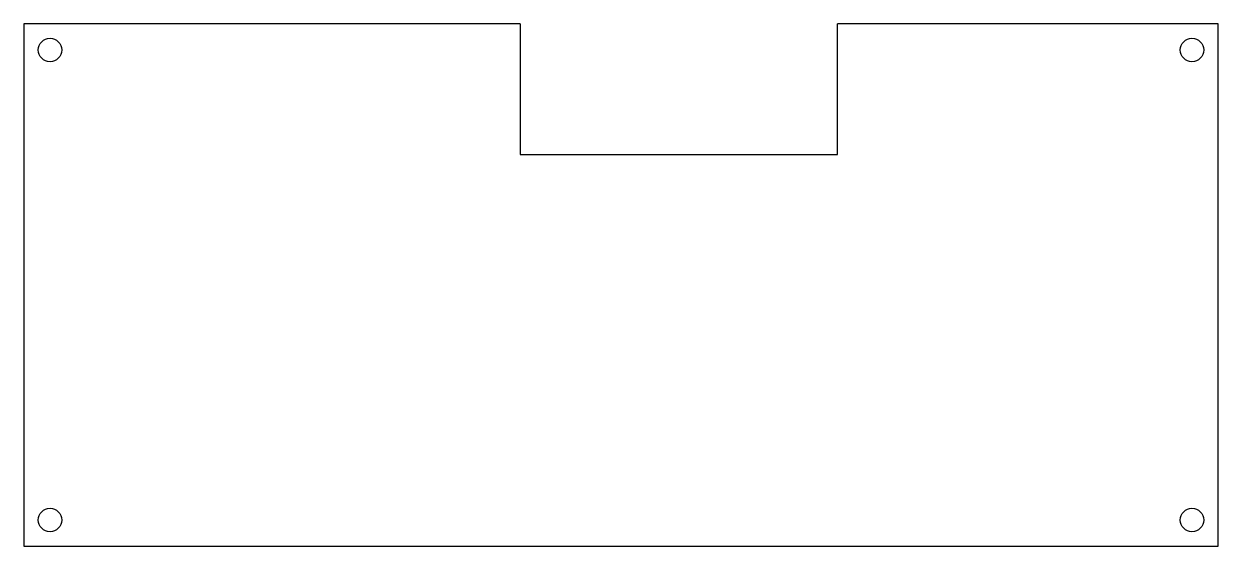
# Model space of a CAD drawing. Header units: inches. Extents: x 0 to 8, y 0 to 3.5.
import ezdxf

# ---------------------------------------------------------------- set-up
doc = ezdxf.new("R2010")
doc.units = ezdxf.units.IN
doc.header["$MEASUREMENT"] = 0
doc.layers.add('Mounting Holes', color=5, linetype='Continuous', lineweight=25)
doc.layers.add('Profile', color=7, linetype='Continuous', lineweight=25)

msp = doc.modelspace()

# ---------------------------------------------------------------- linework, layer by layer
at = {"layer": 'Mounting Holes'}
for centre in [(0.175, 3.325), (7.825, 3.325), (0.175, 0.175), (7.825, 0.175)]:
    msp.add_circle(centre, 0.0785, dxfattribs=at)
at = {"layer": 'Profile'}
for p, q in [((3.325, 3.5), (0, 3.5)), ((0, 3.5), (0, 0)), ((3.325, 3.5), (3.325, 2.625)), ((8, 3.5), (5.45, 3.5)), ((5.45, 2.625), (5.45, 3.5)), ((8, 0), (8, 3.5)), ((3.325, 2.625), (5.45, 2.625)), ((0, 0), (8, 0))]:
    msp.add_line(p, q, dxfattribs=at)

doc.saveas('drawing.dxf')
